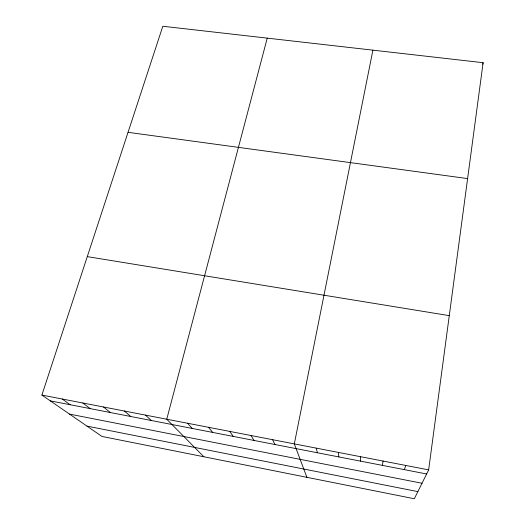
<?xml version="1.0" encoding="UTF-8"?>
<svg xmlns="http://www.w3.org/2000/svg" width="525" height="525" viewBox="0 0 525 525"><rect width="100%" height="100%" fill="white"/><g stroke="black" fill="none" stroke-linecap="round" stroke-linejoin="round"><path stroke-width="0.79" d="M360.524 461.134L360.603 456.711M428.649 469.868L483.112 62.698L162.816 26.25L41.888 395.076L101.962 436.439L414.323 498.75L428.649 469.868L41.888 395.076M382.364 465.38L383.086 461.062M372.908 50.157L294.315 443.894L306.902 477.323M482.77 64.207L483.112 62.698M267.238 38.135L166.753 419.226L203.851 456.763M404.394 469.658L405.766 465.445M128.041 132.32L467.611 178.592M87.281 256.627L449.282 315.643M50.308 400.877L426.615 473.97M69.517 414.1L422.008 483.262M86.947 426.103L417.861 491.617M62.258 399.02L70.173 404.736M82.799 402.99L90.195 408.627M103.517 406.993L110.388 412.545M124.418 411.036L130.745 416.502M145.497 415.111L151.279 420.492M187.569 423.248L192.242 428.446M208.556 427.311L212.671 432.416M229.72 431.399L233.264 436.419M251.068 435.527L254.034 440.449M272.6 439.694L274.975 444.517M316.221 448.127L317.389 452.76M338.317 452.399L338.868 456.927"/></g></svg>
